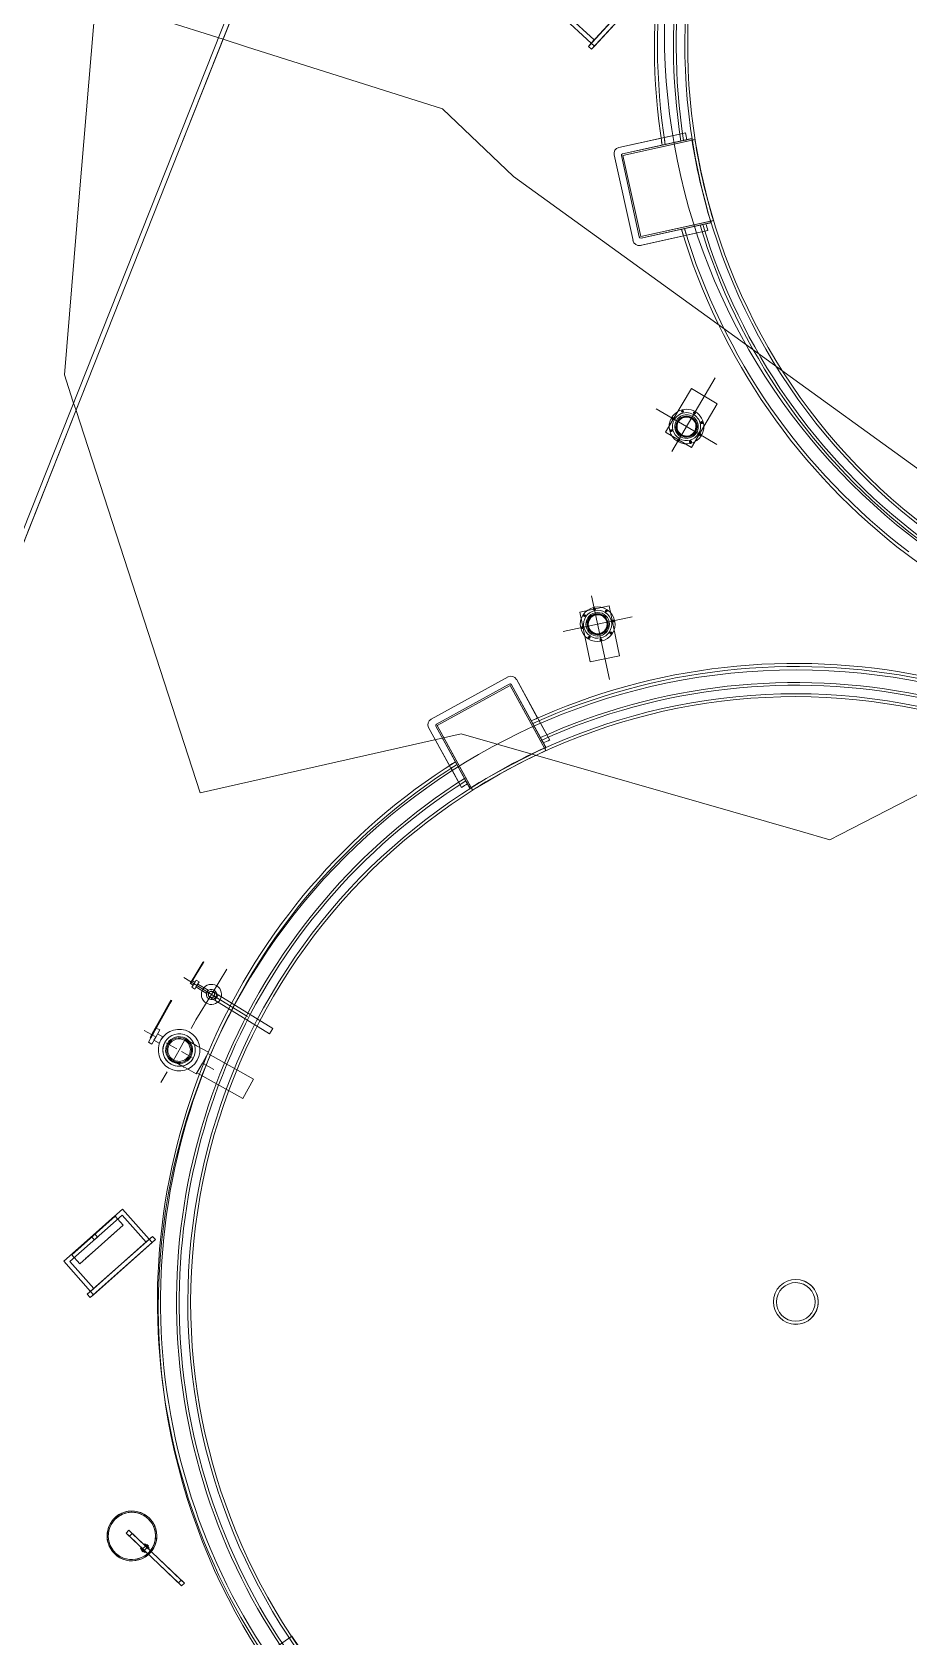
# Model space of a CAD drawing. Header units: metres. Extents: x -207 to 292, y -187 to 169.
# Drawn here: x -14.71 to -7.64, y -18.85 to -5.9 of the extents above; entities that cross this region are included whole.
import ezdxf

# ---------------------------------------------------------------- set-up
doc = ezdxf.new("R2010")
doc.units = ezdxf.units.M
doc.linetypes.add('Dash', pattern=[0.006, 0.003, -0.003])
for name, color, linetype, lineweight in [('C-TOPO', 7, 'Continuous', 9), ('C-TOPO-MINR', 7, 'Continuous', 9), ('E-ELEC-EQPM', 7, 'Continuous', 9), ('EQUIPOS PIS', 7, 'Continuous', 9), ('P-SANR-FIXT', 7, 'Continuous', 9), ('P-SANR-FIXT-HDLN', 7, 'Dash', 9), ('VEREDAS', 7, 'Continuous', 9)]:
    doc.layers.add(name, color=color, linetype=linetype, lineweight=lineweight)
doc.layers.add('PR10-ARQ-PL-001-Emplazamiento-C-1_dwg', color=7, linetype='Continuous', lineweight=9, true_color=0x767676)

# ---------------------------------------------------------------- blocks, each defined once
blk = doc.blocks.new('M_Estanque-Terraza - M_Estanque-Terraza-2331352-PLANTA EMPLAZAMIENTO ACTUALIZADO')
at = {"layer": 'P-SANR-FIXT'}
for p, q in [((-4.04, -2.86), (-4.466, -3.222)), ((-4.466, -3.222), (-4.04, -2.86)), ((-4.04, -2.86), (-4.466, -3.222)), ((-4.466, -3.222), (-4.04, -2.86)), ((-4.415, -3.253), (-3.976, -2.879)), ((-4.415, -3.253), (-4.007, -2.906)), ((-4.007, -2.906), (-4.415, -3.253)), ((-4.415, -3.253), (-4.007, -2.906)), ((-4.007, -2.906), (-4.415, -3.253)), ((-3.95, -2.873), (-4.407, -3.262)), ((-4.407, -3.262), (-3.967, -2.887)), ((-4.04, -2.86), (-4.175, -2.975)), ((-4.175, -2.975), (-4.04, -2.86)), ((-4.044, -2.937), (-4.161, -3.037)), ((-3.974, -2.877), (-4.142, -3.021)), ((-4.142, -3.021), (-4.007, -2.906)), ((-4.007, -2.906), (-4.142, -3.021)), ((-4.142, -3.021), (-4.027, -2.922)), ((-4.194, -2.991), (-4.466, -3.222)), ((-4.466, -3.222), (-4.194, -2.991)), ((-4.161, -3.037), (-4.415, -3.253)), ((-4.161, -3.037), (-4.415, -3.253)), ((-4.415, -3.253), (-4.161, -3.037)), ((-4.471, -3.292), (-4.012, -3.832)), ((-4.012, -3.832), (-4.471, -3.292)), ((-4.471, -3.292), (-4.012, -3.832)), ((-4.012, -3.832), (-4.471, -3.292)), ((-4.471, -3.292), (-4.012, -3.832)), ((-4.012, -3.832), (-4.471, -3.292)), ((-3.981, -3.781), (-4.416, -3.27)), ((-4.416, -3.27), (-3.981, -3.781)), ((-3.981, -3.781), (-4.416, -3.27)), ((-4.416, -3.27), (-3.981, -3.781)), ((-4.416, -3.27), (-3.981, -3.781)), ((-3.981, -3.781), (-4.416, -3.27)), ((-4.416, -3.27), (-3.981, -3.781)), ((-3.981, -3.781), (-4.416, -3.27)), ((-3.972, -3.773), (-4.407, -3.262)), ((-4.407, -3.262), (-3.972, -3.773)), ((3.617, -3.281), (3.462, -3.441)), ((3.617, -3.281), (3.462, -3.441)), ((3.462, -3.441), (3.541, -3.362)), ((3.541, -3.362), (3.617, -3.281)), ((3.779, -3.443), (3.617, -3.281)), ((-3.972, -3.773), (-3.519, -3.388)), ((-3.536, -3.402), (-3.972, -3.773)), ((-3.529, -3.412), (-3.964, -3.783)), ((-3.56, -3.439), (-3.964, -3.783)), ((-3.964, -3.783), (-3.56, -3.439)), ((-3.56, -3.439), (-3.964, -3.783)), ((-3.964, -3.783), (-3.56, -3.439)), ((-3.941, -3.837), (-3.521, -3.479)), ((-3.521, -3.479), (-3.941, -3.837)), ((-3.941, -3.837), (-3.521, -3.479)), ((-3.521, -3.479), (-3.941, -3.837)), ((-3.714, -3.57), (-3.597, -3.47)), ((-3.695, -3.554), (-3.527, -3.411)), ((-3.695, -3.554), (-3.56, -3.439)), ((-3.56, -3.439), (-3.695, -3.554)), ((-3.58, -3.455), (-3.695, -3.554)), ((-3.656, -3.594), (-3.521, -3.479)), ((-3.521, -3.479), (-3.656, -3.594)), ((3.462, -3.441), (3.63, -3.597)), ((3.826, -3.397), (3.586, -3.645)), ((3.826, -3.397), (3.586, -3.645)), ((3.779, -3.443), (3.63, -3.597)), ((3.779, -3.443), (3.63, -3.597)), ((3.87, -3.441), (3.631, -3.688)), ((3.87, -3.441), (3.631, -3.688)), ((3.634, -3.691), (3.872, -3.444)), ((3.634, -3.691), (3.872, -3.444)), ((3.882, -3.453), (3.644, -3.699)), ((3.882, -3.453), (3.644, -3.699)), ((3.826, -3.397), (3.779, -3.443)), ((3.843, -3.492), (3.82, -3.517)), ((3.843, -3.492), (3.82, -3.517)), ((3.87, -3.441), (3.826, -3.397)), ((3.857, -3.478), (3.843, -3.492)), ((3.843, -3.492), (3.851, -3.5)), ((3.851, -3.5), (3.843, -3.492)), ((3.851, -3.5), (3.843, -3.492)), ((3.851, -3.5), (3.865, -3.486)), ((3.871, -3.464), (3.857, -3.478)), ((3.865, -3.486), (3.879, -3.471)), ((3.879, -3.471), (3.871, -3.464)), ((3.882, -3.453), (3.872, -3.444)), ((-3.964, -3.783), (-3.714, -3.57)), ((-3.714, -3.57), (-3.964, -3.783)), ((-3.964, -3.783), (-3.714, -3.57)), ((-3.941, -3.837), (-3.675, -3.61)), ((-3.675, -3.61), (-3.941, -3.837)), ((3.63, -3.597), (3.586, -3.645)), ((3.776, -3.562), (3.749, -3.591)), ((3.776, -3.562), (3.749, -3.591)), ((3.776, -3.562), (3.749, -3.591)), ((3.776, -3.562), (3.749, -3.591)), ((3.749, -3.591), (3.757, -3.598)), ((3.749, -3.591), (3.757, -3.598)), ((3.757, -3.598), (3.784, -3.569)), ((3.757, -3.598), (3.784, -3.569)), ((3.757, -3.598), (3.784, -3.569)), ((3.757, -3.598), (3.784, -3.569)), ((3.784, -3.569), (3.776, -3.562)), ((3.784, -3.569), (3.776, -3.562)), ((3.839, -3.497), (3.816, -3.521)), ((3.839, -3.497), (3.816, -3.521)), ((3.816, -3.521), (3.824, -3.529)), ((3.816, -3.521), (3.824, -3.529)), ((3.824, -3.529), (3.847, -3.504)), ((3.824, -3.529), (3.847, -3.504)), ((3.828, -3.525), (3.851, -3.5)), ((3.828, -3.525), (3.851, -3.5)), ((3.586, -3.645), (3.631, -3.688)), ((3.634, -3.691), (3.644, -3.699)), ((3.668, -3.674), (3.654, -3.689)), ((3.654, -3.689), (3.662, -3.696)), ((3.662, -3.696), (3.676, -3.682)), ((3.682, -3.66), (3.668, -3.674)), ((3.676, -3.682), (3.69, -3.668)), ((3.705, -3.635), (3.682, -3.66)), ((3.705, -3.635), (3.682, -3.66)), ((3.69, -3.668), (3.682, -3.66)), ((3.682, -3.66), (3.69, -3.668)), ((3.682, -3.66), (3.69, -3.668)), ((3.709, -3.631), (3.686, -3.656)), ((3.709, -3.631), (3.686, -3.656)), ((3.69, -3.668), (3.713, -3.643)), ((3.69, -3.668), (3.713, -3.643)), ((3.694, -3.663), (3.717, -3.639)), ((3.694, -3.663), (3.717, -3.639)), ((3.717, -3.639), (3.709, -3.631)), ((3.717, -3.639), (3.709, -3.631))]:
    blk.add_line(p, q, dxfattribs=at)
at = {"layer": 'P-SANR-FIXT', "flags": 128}
for points in [[(-3.976, -2.879), (-3.983, -2.885), (-3.991, -2.892), (-3.999, -2.898), (-4.006, -2.905), (-4.014, -2.911), (-4.021, -2.918), (-4.029, -2.924), (-4.037, -2.931), (-4.044, -2.937)], [(-4.027, -2.922), (-4.022, -2.918), (-4.016, -2.913), (-4.011, -2.909), (-4.006, -2.904), (-4.001, -2.9), (-3.995, -2.895), (-3.99, -2.891), (-3.985, -2.886), (-3.979, -2.882), (-3.974, -2.877)], [(-3.967, -2.887), (-3.962, -2.882), (-3.956, -2.878), (-3.95, -2.873)], [(-3.597, -3.47), (-3.59, -3.464), (-3.582, -3.457), (-3.574, -3.451), (-3.567, -3.444), (-3.559, -3.438), (-3.552, -3.431), (-3.544, -3.425), (-3.536, -3.418), (-3.529, -3.412)], [(-3.527, -3.411), (-3.533, -3.415), (-3.538, -3.42), (-3.543, -3.424), (-3.548, -3.429), (-3.554, -3.433), (-3.559, -3.438), (-3.564, -3.442), (-3.569, -3.446), (-3.575, -3.451), (-3.58, -3.455)], [(-3.519, -3.388), (-3.525, -3.392), (-3.53, -3.397), (-3.536, -3.402)]]:
    blk.add_lwpolyline(points, dxfattribs=at)
at = {"layer": 'P-SANR-FIXT'}
for centre, radius, start, end in [((0, 0), 5.152, 0, 180), ((0, 0), 5.152, 0, 180), ((0, 0), 5.127, 360, 180), ((0, 0), 5.127, 360, 180), ((0, 0), 4.998, 360, 180), ((0, 0), 4.976, 360, 180), ((0, 0), 4.906, 0, 180), ((0, 0), 4.883, 0, 180), ((0, 0), 0.181, 360, 180), ((0, 0), 0.181, 0, 180), ((0, 0), 0.156, 0, 180), ((0, 0), 0.156, 0, 180), ((0, 0), 5.152, 180, 216.1202), ((0, 0), 5.152, 180, 216.1202), ((0, 0), 5.127, 180, 216.0991), ((0, 0), 5.127, 180, 216.0991), ((0, 0), 4.998, 180, 215.9878), ((0, 0), 4.976, 180, 215.9675), ((0, 0), 4.906, 180, 0), ((0, 0), 4.883, 180, 0), ((0, 0), 5.152, 223.8638, 0), ((0, 0), 5.152, 223.8638, 0), ((0, 0), 5.127, 223.8805, 0), ((0, 0), 5.127, 223.8805, 0), ((0, 0), 4.998, 223.9693, 0), ((0, 0), 4.976, 223.9856, 360), ((0, 0), 0.181, 180, 360), ((0, 0), 0.181, 180, 0), ((0, 0), 0.156, 180, 0), ((0, 0), 0.156, 180, 0), ((0, 0), 5.127, 215.4667, 216.0991), ((0, 0), 5.127, 215.4667, 216.0991), ((0, 0), 4.95, 215.2893, 215.9444), ((0, 0), 4.95, 215.2893, 215.9444), ((0, 0), 4.95, 215.2893, 215.9444), ((0, 0), 4.95, 215.2893, 215.9444), ((0, 0), 4.95, 215.2893, 215.9444), ((0, 0), 4.95, 215.2893, 215.9444), ((0, 0), 4.908, 215.9062, 224.0344), ((0.035, 0.026), 4.95, 215.9127, 216.052), ((0, 0), 4.884, 216.0253, 223.911), ((0, 0), 5.152, 215.4908, 216.1202), ((0, 0), 5.152, 215.4908, 216.1202), ((-4.433, -3.26), 0.05, 130.4267, 220.4267), ((-4.433, -3.26), 0.05, 130.4267, 220.4267), ((-4.433, -3.26), 0.05, 130.4267, 220.4267), ((-4.433, -3.26), 0.05, 130.4267, 220.4267), ((-4.433, -3.26), 0.05, 130.4267, 220.4267), ((-4.433, -3.26), 0.05, 130.4267, 220.4267), ((-4.407, -3.262), 0.012, 130.4267, 220.4267), ((-4.407, -3.262), 0.012, 130.4267, 220.4267), ((-4.407, -3.262), 0.012, 130.4267, 220.4267), ((-4.407, -3.262), 0.012, 130.4267, 220.4267), ((-4.407, -3.262), 0.012, 130.4267, 220.4267), ((-4.407, -3.262), 0.012, 130.4267, 220.4267), ((-4.407, -3.262), 0.012, 130.4267, 220.4267), ((-4.407, -3.262), 0.012, 130.4267, 220.4267), ((0, 0), 4.95, 224.0039, 224.6583), ((0, 0), 4.95, 224.0039, 224.6583), ((0, 0), 4.95, 224.0039, 224.6583), ((0, 0), 4.95, 224.0039, 224.6583), ((0, 0), 4.95, 224.0039, 224.6583), ((0, 0), 4.95, 224.0039, 224.6583), ((0.035, 0.026), 4.95, 223.8331, 223.9723), ((0, 0), 5.152, 223.8638, 224.4924), ((0, 0), 5.152, 223.8638, 224.4924), ((0, 0), 5.127, 223.8805, 224.5122), ((0, 0), 5.127, 223.8805, 224.5122), ((-3.974, -3.799), 0.05, 220.4267, 310.4267), ((-3.974, -3.799), 0.05, 220.4267, 310.4267), ((-3.974, -3.799), 0.05, 220.4267, 310.4267), ((-3.974, -3.799), 0.05, 220.4267, 310.4267), ((-3.974, -3.799), 0.05, 220.4267, 310.4267), ((-3.974, -3.799), 0.05, 220.4267, 310.4267), ((-3.972, -3.773), 0.012, 220.4267, 310.4267), ((-3.972, -3.773), 0.012, 220.4267, 310.4267), ((-3.972, -3.773), 0.012, 220.4267, 310.4267), ((-3.972, -3.773), 0.012, 220.4267, 310.4267), ((-3.972, -3.773), 0.012, 220.4267, 310.4267), ((-3.972, -3.773), 0.012, 220.4267, 310.4267), ((-3.972, -3.773), 0.012, 220.4267, 310.4267), ((-3.972, -3.773), 0.012, 220.4267, 310.4267)]:
    blk.add_arc(centre, radius, start, end, dxfattribs=at)
for major_axis, ratio, start_param, end_param in [((-2.955, 3.944), 0.99567, 1.554548, 1.55699), ((-2.956, 3.945), 0.995671, 1.693392, 1.695831)]:
    blk.add_ellipse((0.001, 0.001), major_axis=major_axis, ratio=ratio, start_param=start_param, end_param=end_param, dxfattribs=at)
blk = doc.blocks.new('M_Conexión Tubería 01 - M_Conexión Tubería 01-2148525-PLANTA EMPLAZAMIENTO ACTUALIZADO')
at = {"layer": 'P-SANR-FIXT'}
for p, q in [((0, 0.456), (0, -0.234)), ((-0.121, 0.285), (-0.122, -0.125)), ((-0.122, -0.125), (-0.121, 0.285)), ((-0.121, 0.285), (-0.122, -0.125)), ((-0.122, -0.125), (-0.121, 0.285)), ((0.121, 0.284), (-0.121, 0.285)), ((-0.121, 0.285), (0.121, 0.284)), ((0.121, 0.284), (-0.121, 0.285)), ((-0.121, 0.285), (0.121, 0.284)), ((0.12, -0.126), (0.121, 0.284)), ((0.121, 0.284), (0.12, -0.126)), ((0.12, -0.126), (0.121, 0.284)), ((0.121, 0.284), (0.12, -0.126)), ((-0.285, 0), (0, 0)), ((-0.122, -0.125), (0.12, -0.126)), ((0.12, -0.126), (-0.122, -0.125)), ((-0.122, -0.125), (0.12, -0.126)), ((0.12, -0.126), (-0.122, -0.125)), ((0.285, 0), (0, 0))]:
    blk.add_line(p, q, dxfattribs=at)
for centre, radius, start, end in [((0, 0), 0.14, 0, 180), ((0, 0), 0.14, 0, 180), ((0, 0), 0.14, 0, 180), ((0, 0), 0.14, 0, 180), ((0, 0), 0.14, 0, 180), ((0, 0), 0.14, 0, 180), ((0, 0.127), 0.008, 0, 180), ((0, 0.127), 0.008, 0, 180), ((0, 0.127), 0.008, 0, 180), ((0, 0.127), 0.008, 0, 180), ((0, 0.127), 0.005, 0, 180), ((0, 0.127), 0.005, 0, 180), ((0, 0.127), 0.005, 0, 180), ((0, 0.127), 0.005, 0, 180), ((0, 0.127), 0.005, 0, 180), ((0, 0.127), 0.005, 0, 180), ((0, 0), 0.14, 180, 0), ((0, 0), 0.14, 180, 0), ((0, 0), 0.14, 180, 0), ((0, 0), 0.14, 180, 0), ((0, 0), 0.14, 180, 0), ((0, 0), 0.14, 180, 0), ((-0.127, 0), 0.008, 90, 270), ((-0.127, 0), 0.008, 90, 270), ((-0.127, 0), 0.008, 90, 270), ((-0.127, 0), 0.008, 90, 270), ((-0.127, 0), 0.005, 90, 270), ((-0.127, 0), 0.005, 90, 270), ((-0.127, 0), 0.008, 270, 90), ((-0.127, 0), 0.008, 270, 90), ((-0.127, 0), 0.008, 270, 90), ((-0.127, 0), 0.008, 270, 90), ((-0.127, 0), 0.005, 270, 90), ((-0.127, 0), 0.005, 270, 90), ((0, 0), 0.113, 0, 180), ((0, 0), 0.113, 0, 180), ((0, 0), 0.113, 180, 0), ((0, 0), 0.113, 180, 0), ((-0.09, 0.09), 0.008, 45, 225), ((-0.09, 0.09), 0.008, 45, 225), ((-0.09, 0.09), 0.008, 45, 225), ((-0.09, 0.09), 0.008, 45, 225), ((-0.09, 0.09), 0.008, 225, 45), ((-0.09, 0.09), 0.008, 225, 45), ((-0.09, 0.09), 0.008, 225, 45), ((-0.09, 0.09), 0.008, 225, 45), ((-0.09, 0.09), 0.005, 45, 225), ((-0.09, 0.09), 0.005, 45, 225), ((0, 0), 0.0951, 0, 180), ((0, 0), 0.0951, 0, 180), ((0, 0), 0.0951, 180, 0), ((0, 0), 0.0951, 180, 0), ((-0.09, 0.09), 0.005, 225, 45), ((-0.09, 0.09), 0.005, 225, 45), ((0, 0), 0.0851, 360, 180), ((0, 0), 0.0851, 360, 180), ((0, 0), 0.0851, 0, 180), ((0, 0), 0.0851, 0, 180), ((0, 0), 0.0851, 0, 180), ((0, 0), 0.0851, 0, 180), ((0, 0), 0.0851, 180, 360), ((0, 0), 0.0851, 180, 360), ((0, 0), 0.0851, 180, 360), ((0, 0), 0.0851, 180, 360), ((0, 0), 0.0851, 180, 0), ((0, 0), 0.0851, 180, 360), ((0, 0), 0.0816, 360, 180), ((0, 0), 0.0816, 0, 180), ((0, 0), 0.0816, 180, 360), ((0, 0), 0.0816, 180, 0), ((0, 0), 0.0766, 0, 180), ((0, 0), 0.0766, 360, 180), ((0, 0), 0.0766, 0, 180), ((0, 0), 0.0766, 360, 180), ((0, 0), 0.0766, 0, 180), ((0, 0), 0.0766, 360, 180), ((0, 0), 0.0766, 360, 180), ((0, 0), 0.0766, 0, 180), ((0, 0), 0.0766, 180, 360), ((0, 0), 0.0766, 180, 360), ((0, 0), 0.0766, 180, 360), ((0, 0), 0.0766, 180, 360), ((0, 0), 0.0766, 180, 360), ((0, 0), 0.0766, 180, 360), ((0, 0), 0.0766, 180, 360), ((0, 0), 0.0766, 180, 360), ((0, 0.127), 0.008, 180, 360), ((0, 0.127), 0.008, 180, 0), ((0, 0.127), 0.008, 180, 0), ((0, 0.127), 0.008, 180, 0), ((0, 0.127), 0.005, 180, 0), ((0, 0.127), 0.005, 180, 0), ((0, 0.127), 0.005, 180, 0), ((0, 0.127), 0.005, 180, 0), ((0, 0.127), 0.005, 180, 360), ((0, 0.127), 0.005, 180, 0), ((0.09, 0.09), 0.008, 135, 315), ((0.09, 0.09), 0.008, 135, 315), ((0.09, 0.09), 0.008, 135, 315), ((0.09, 0.09), 0.008, 135, 315), ((0.09, 0.09), 0.008, 315, 135), ((0.09, 0.09), 0.008, 315, 135), ((0.09, 0.09), 0.008, 315, 135), ((0.09, 0.09), 0.008, 315, 135), ((0.09, 0.09), 0.005, 135, 315), ((0.09, 0.09), 0.005, 135, 315), ((0.09, 0.09), 0.005, 315, 135), ((0.09, 0.09), 0.005, 315, 135), ((0.127, 0), 0.008, 90, 270), ((0.127, 0), 0.008, 90, 270), ((0.127, 0), 0.008, 90, 270), ((0.127, 0), 0.008, 90, 270), ((0.127, 0), 0.005, 90, 270), ((0.127, 0), 0.005, 90, 270), ((0.127, 0), 0.008, 270, 90), ((0.127, 0), 0.008, 270, 90), ((0.127, 0), 0.008, 270, 90), ((0.127, 0), 0.008, 270, 90), ((0.127, 0), 0.005, 270, 90), ((0.127, 0), 0.005, 270, 90), ((-0.09, -0.09), 0.008, 135, 315), ((-0.09, -0.09), 0.008, 135, 315), ((-0.09, -0.09), 0.008, 135, 315), ((-0.09, -0.09), 0.008, 135, 315), ((-0.09, -0.09), 0.008, 315, 135), ((-0.09, -0.09), 0.008, 315, 135), ((-0.09, -0.09), 0.008, 315, 135), ((-0.09, -0.09), 0.008, 315, 135), ((-0.09, -0.09), 0.005, 135, 315), ((-0.09, -0.09), 0.005, 135, 315), ((-0.09, -0.09), 0.005, 315, 135), ((-0.09, -0.09), 0.005, 315, 135), ((0, -0.127), 0.008, 360, 180), ((0, -0.127), 0.008, 0, 180), ((0, -0.127), 0.008, 360, 180), ((0, -0.127), 0.008, 0, 180), ((0, -0.127), 0.008, 180, 360), ((0, -0.127), 0.008, 180, 360), ((0, -0.127), 0.008, 180, 360), ((0, -0.127), 0.008, 180, 360), ((0, -0.127), 0.005, 360, 180), ((0, -0.127), 0.005, 0, 180), ((0, -0.127), 0.005, 180, 360), ((0, -0.127), 0.005, 180, 360), ((0.09, -0.09), 0.008, 45, 225), ((0.09, -0.09), 0.008, 45, 225), ((0.09, -0.09), 0.008, 45, 225), ((0.09, -0.09), 0.008, 45, 225), ((0.09, -0.09), 0.008, 225, 45), ((0.09, -0.09), 0.008, 225, 45), ((0.09, -0.09), 0.008, 225, 45), ((0.09, -0.09), 0.008, 225, 45), ((0.09, -0.09), 0.005, 45, 225), ((0.09, -0.09), 0.005, 45, 225), ((0.09, -0.09), 0.005, 225, 45), ((0.09, -0.09), 0.005, 225, 45)]:
    blk.add_arc(centre, radius, start, end, dxfattribs=at)
blk = doc.blocks.new('M_Tuberia Alimentación-01 - M_Tuberia Alimentación-01-2152466-PLANTA EMPLAZAMIENTO ACTUALIZADO')
at = {"layer": 'P-SANR-FIXT'}
for p, q in [((-0.248, 0.32), (-0.255, 0.32)), ((-0.255, 0.32), (-0.255, 0.296)), ((-0.255, 0.012), (-0.255, 0.317)), ((-0.248, 0.317), (-0.255, 0.317)), ((-0.255, 0.296), (-0.255, -0.02)), ((-0.248, 0.296), (-0.248, 0.32)), ((-0.248, 0.317), (-0.248, 0.012)), ((-0.248, -0.02), (-0.248, 0.296)), ((-0.255, 0.012), (-0.255, -0.025)), ((-0.255, 0.012), (-0.248, 0.012)), ((-0.216, 0.065), (-0.248, 0.065)), ((-0.248, 0), (-0.248, 0.065)), ((-0.248, -0.025), (-0.248, 0.012)), ((-0.248, -0.065), (-0.248, 0)), ((-0.216, 0.065), (-0.216, 0)), ((-0.168, 0.03), (-0.216, 0.03)), ((-0.216, 0), (-0.216, 0.03)), ((-0.216, 0), (-0.216, -0.065)), ((-0.168, 0.03), (-0.168, 0)), ((-0.168, 0), (-0.168, -0.03)), ((0.215, 0.1), (0.106, 0.1)), ((0.215, 0), (0.215, 0.1)), ((0.639, 0.09), (0.215, 0.09)), ((0.215, 0), (0.215, 0.09)), ((0.215, -0.1), (0.215, 0)), ((0.215, -0.09), (0.215, 0)), ((0.639, 0.09), (0.639, 0)), ((0.639, 0), (0.639, -0.09)), ((-0.255, -0.02), (-0.248, -0.02)), ((-0.255, -0.025), (-0.248, -0.025)), ((-0.248, -0.065), (-0.216, -0.065)), ((-0.216, -0.03), (-0.216, 0)), ((-0.216, -0.03), (-0.168, -0.03)), ((0.106, -0.1), (0.215, -0.1)), ((0.215, -0.09), (0.639, -0.09))]:
    blk.add_line(p, q, dxfattribs=at)
at = {"layer": 'P-SANR-FIXT', "flags": 128}
for points in [[(0.106, 0.1), (0.102, 0.1), (0.097, 0.1), (0.093, 0.1), (0.089, 0.1), (0.085, 0.1), (0.081, 0.1), (0.077, 0.1), (0.073, 0.1), (0.069, 0.1), (0.065, 0.1), (0.061, 0.1), (0.057, 0.1), (0.053, 0.1), (0.05, 0.1), (0.046, 0.1), (0.043, 0.1), (0.039, 0.1), (0.036, 0.1), (0.033, 0.1), (0.03, 0.1), (0.027, 0.1), (0.024, 0.1), (0.022, 0.1), (0.019, 0.1), (0.017, 0.1), (0.015, 0.1), (0.012, 0.1), (0.011, 0.1), (0.009, 0.1), (0.007, 0.1), (0.006, 0.1), (0.004, 0.1), (0.003, 0.1), (0.002, 0.1), (0.002, 0.1), (0.001, 0.1), (0, 0.1), (0, 0.1), (0, 0.1)], [(0, -0.1), (0, -0.1), (0, -0.1), (0.001, -0.1), (0.001, -0.1), (0.002, -0.1), (0.003, -0.1), (0.004, -0.1), (0.005, -0.1), (0.007, -0.1), (0.008, -0.1), (0.01, -0.1), (0.012, -0.1), (0.014, -0.1), (0.016, -0.1), (0.018, -0.1), (0.021, -0.1), (0.024, -0.1), (0.026, -0.1), (0.029, -0.1), (0.032, -0.1), (0.035, -0.1), (0.038, -0.1), (0.042, -0.1), (0.045, -0.1), (0.049, -0.1), (0.052, -0.1), (0.056, -0.1), (0.06, -0.1), (0.064, -0.1), (0.068, -0.1), (0.071, -0.1), (0.076, -0.1), (0.08, -0.1), (0.084, -0.1), (0.088, -0.1), (0.092, -0.1), (0.096, -0.1), (0.101, -0.1), (0.105, -0.1), (0.106, -0.1)]]:
    blk.add_lwpolyline(points, dxfattribs=at)
at = {"layer": 'P-SANR-FIXT'}
for radius, start, end in [(0.168, 360, 180), (0.168, 360, 180), (0.168, 360, 180), (0.168, 360, 180), (0.168, 360, 180), (0.168, 360, 180), (0.131, 0, 180), (0.131, 360, 180), (0.131, 360, 180), (0.131, 360, 180), (0.168, 180, 360), (0.168, 180, 360), (0.168, 180, 360), (0.168, 180, 360), (0.168, 180, 360), (0.168, 180, 360), (0.131, 180, 0), (0.131, 180, 360), (0.131, 180, 360), (0.131, 180, 360), (0.109, 360, 180), (0.109, 360, 180), (0.109, 360, 180), (0.109, 360, 180), (0.109, 180, 360), (0.109, 180, 360), (0.109, 180, 360), (0.109, 180, 360), (0.1, 0, 180), (0.1, 180, 0), (0.091, 0, 180), (0.091, 0, 180), (0.091, 0, 180), (0.091, 0, 180), (0.091, 180, 0), (0.091, 180, 0), (0.091, 180, 0), (0.091, 180, 0)]:
    blk.add_arc((0, 0), radius, start, end, dxfattribs=at)
at = {"layer": 'P-SANR-FIXT-HDLN'}
for p, q in [((0, 0), (0, 0.301)), ((-0.322, 0), (0, 0)), ((0.322, 0), (0, 0)), ((0, 0), (0, -0.301))]:
    blk.add_line(p, q, dxfattribs=at)
blk = doc.blocks.new('M_Tuberia Alimentación-02 - M_Tuberia Alimentación-02-2155587-PLANTA EMPLAZAMIENTO ACTUALIZADO')
at = {"layer": 'P-SANR-FIXT'}
for p, q in [((-0.19, 0.19), (-0.193, 0.19)), ((-0.193, 0.19), (-0.193, 0.186)), ((-0.193, 0.19), (-0.193, 0.183)), ((-0.193, 0), (-0.193, 0.186)), ((-0.193, 0.183), (-0.193, -0.006)), ((-0.193, 0.183), (-0.19, 0.183)), ((-0.19, 0.183), (-0.19, 0.19)), ((-0.19, 0.186), (-0.19, 0.19)), ((-0.19, 0.186), (-0.19, 0)), ((-0.19, -0.006), (-0.19, 0.183)), ((0, 0), (0, 0.239)), ((-0.193, 0), (-0.193, -0.014)), ((-0.193, 0), (-0.19, 0)), ((-0.165, 0.014), (-0.19, 0.014)), ((-0.19, 0.014), (-0.19, 0)), ((-0.19, -0.014), (-0.19, 0)), ((-0.19, 0), (-0.19, -0.014)), ((-0.138, 0.034), (-0.165, 0.034)), ((-0.165, 0), (-0.165, 0.034)), ((-0.165, 0), (-0.165, 0.014)), ((-0.165, -0.014), (-0.165, 0)), ((-0.165, -0.034), (-0.165, 0)), ((-0.138, 0), (-0.138, 0.034)), ((-0.041, 0.014), (-0.138, 0.014)), ((-0.138, 0), (-0.138, 0.014)), ((-0.138, -0.034), (-0.138, 0)), ((-0.138, -0.014), (-0.138, 0)), ((-0.041, 0), (-0.041, 0.014)), ((-0.041, -0.014), (-0.041, 0)), ((0.047, 0.026), (0.042, 0.026)), ((0.047, 0), (0.047, 0.026)), ((0.566, 0.025), (0.047, 0.025)), ((0.047, 0), (0.047, 0.025)), ((0.047, -0.026), (0.047, 0)), ((0.566, 0), (0.566, 0.025)), ((-0.262, 0), (0.341, 0)), ((-0.193, -0.006), (-0.19, -0.006)), ((-0.193, -0.014), (-0.19, -0.014)), ((-0.19, -0.014), (-0.165, -0.014)), ((-0.165, -0.034), (-0.138, -0.034)), ((-0.138, -0.014), (-0.041, -0.014)), ((0, 0), (0, -0.239)), ((0.042, -0.026), (0.047, -0.026)), ((0.047, -0.025), (0.047, 0)), ((0.047, -0.025), (0.566, -0.025)), ((0.566, -0.025), (0.566, 0))]:
    blk.add_line(p, q, dxfattribs=at)
at = {"layer": 'P-SANR-FIXT', "flags": 128}
for points in [[(0.042, 0.026), (0.04, 0.026), (0.039, 0.026), (0.037, 0.026), (0.035, 0.026), (0.034, 0.026), (0.032, 0.026), (0.03, 0.026), (0.029, 0.026), (0.027, 0.026), (0.026, 0.026), (0.024, 0.026), (0.023, 0.026), (0.021, 0.026), (0.02, 0.026), (0.018, 0.026), (0.017, 0.026), (0.016, 0.026), (0.014, 0.026), (0.013, 0.026), (0.012, 0.026), (0.011, 0.026), (0.01, 0.026), (0.009, 0.026), (0.008, 0.026), (0.007, 0.026), (0.006, 0.026), (0.005, 0.026), (0.004, 0.026), (0.004, 0.026), (0.003, 0.026), (0.002, 0.026), (0.002, 0.026), (0.001, 0.026), (0.001, 0.026), (0.001, 0.026), (0, 0.026), (0, 0.026), (0, 0.026), (0, 0.026)], [(0, -0.026), (0, -0.026), (0, -0.026), (0, -0.026), (0.001, -0.026), (0.001, -0.026), (0.001, -0.026), (0.002, -0.026), (0.002, -0.026), (0.003, -0.026), (0.003, -0.026), (0.004, -0.026), (0.005, -0.026), (0.006, -0.026), (0.006, -0.026), (0.007, -0.026), (0.008, -0.026), (0.009, -0.026), (0.01, -0.026), (0.012, -0.026), (0.013, -0.026), (0.014, -0.026), (0.015, -0.026), (0.017, -0.026), (0.018, -0.026), (0.019, -0.026), (0.021, -0.026), (0.022, -0.026), (0.024, -0.026), (0.025, -0.026), (0.027, -0.026), (0.028, -0.026), (0.03, -0.026), (0.032, -0.026), (0.033, -0.026), (0.035, -0.026), (0.037, -0.026), (0.038, -0.026), (0.04, -0.026), (0.042, -0.026), (0.042, -0.026)]]:
    blk.add_lwpolyline(points, dxfattribs=at)
at = {"layer": 'P-SANR-FIXT'}
for radius, start, end in [(0.0814, 360, 180), (0.0814, 360, 180), (0.0814, 360, 180), (0.0814, 360, 180), (0.0814, 180, 360), (0.0814, 180, 360), (0.0814, 180, 360), (0.0814, 180, 360), (0.0411, 0, 180), (0.0411, 360, 180), (0.0411, 360, 180), (0.0411, 360, 180), (0.0411, 360, 180), (0.0411, 360, 180), (0.0411, 180, 0), (0.0411, 180, 360), (0.0411, 180, 360), (0.0411, 180, 360), (0.0411, 180, 360), (0.0411, 180, 360), (0.0264, 0, 180), (0.0264, 180, 0), (0.025, 0, 180), (0.025, 360, 180), (0.025, 180, 0), (0.025, 180, 360)]:
    blk.add_arc((0, 0), radius, start, end, dxfattribs=at)
blk = doc.blocks.new('M_Estanque-Terraza-02 - M_Estanque-Terraza-02-2342210-PLANTA EMPLAZAMIENTO ACTUALIZADO')
at = {"layer": 'P-SANR-FIXT'}
for p, q in [((-4.012, 3.832), (-4.471, 3.292)), ((-4.471, 3.292), (-4.012, 3.832)), ((-4.012, 3.832), (-4.471, 3.292)), ((-4.471, 3.292), (-4.012, 3.832)), ((-4.012, 3.832), (-4.471, 3.292)), ((-4.471, 3.292), (-4.012, 3.832)), ((-4.416, 3.27), (-3.981, 3.781)), ((-3.981, 3.781), (-4.416, 3.27)), ((-4.416, 3.27), (-3.981, 3.781)), ((-3.981, 3.781), (-4.416, 3.27)), ((-3.981, 3.781), (-4.416, 3.27)), ((-4.416, 3.27), (-3.981, 3.781)), ((-3.981, 3.781), (-4.416, 3.27)), ((-4.416, 3.27), (-3.981, 3.781)), ((-4.407, 3.262), (-3.972, 3.773)), ((-3.972, 3.773), (-4.407, 3.262)), ((-3.972, 3.773), (-3.536, 3.402)), ((-3.519, 3.388), (-3.972, 3.773)), ((-3.964, 3.783), (-3.56, 3.439)), ((-3.56, 3.439), (-3.964, 3.783)), ((-3.964, 3.783), (-3.56, 3.439)), ((-3.56, 3.439), (-3.964, 3.783)), ((-3.714, 3.57), (-3.964, 3.783)), ((-3.964, 3.783), (-3.529, 3.412)), ((-3.714, 3.57), (-3.964, 3.783)), ((-3.964, 3.783), (-3.714, 3.57)), ((-3.521, 3.479), (-3.941, 3.837)), ((-3.941, 3.837), (-3.521, 3.479)), ((-3.521, 3.479), (-3.941, 3.837)), ((-3.941, 3.837), (-3.521, 3.479)), ((-3.675, 3.61), (-3.941, 3.837)), ((-3.941, 3.837), (-3.675, 3.61)), ((-3.597, 3.47), (-3.714, 3.57)), ((-3.527, 3.411), (-3.695, 3.554)), ((-3.695, 3.554), (-3.58, 3.455)), ((-3.695, 3.554), (-3.56, 3.439)), ((-3.56, 3.439), (-3.695, 3.554)), ((-3.521, 3.479), (-3.656, 3.594)), ((-3.656, 3.594), (-3.521, 3.479)), ((-4.007, 2.906), (-4.415, 3.253)), ((-4.415, 3.253), (-4.007, 2.906)), ((-4.007, 2.906), (-4.415, 3.253)), ((-4.415, 3.253), (-4.007, 2.906)), ((-4.415, 3.253), (-4.161, 3.037)), ((-3.976, 2.879), (-4.415, 3.253)), ((-4.415, 3.253), (-4.161, 3.037)), ((-4.161, 3.037), (-4.415, 3.253)), ((-3.967, 2.887), (-4.407, 3.262)), ((-4.407, 3.262), (-3.95, 2.873)), ((-4.466, 3.222), (-4.04, 2.86)), ((-4.04, 2.86), (-4.466, 3.222)), ((-4.466, 3.222), (-4.04, 2.86)), ((-4.04, 2.86), (-4.466, 3.222)), ((-4.466, 3.222), (-4.194, 2.991)), ((-4.194, 2.991), (-4.466, 3.222)), ((-4.161, 3.037), (-4.044, 2.937)), ((-4.142, 3.021), (-3.974, 2.877)), ((-4.027, 2.922), (-4.142, 3.021)), ((-4.142, 3.021), (-4.007, 2.906)), ((-4.007, 2.906), (-4.142, 3.021)), ((-4.175, 2.975), (-4.04, 2.86)), ((-4.04, 2.86), (-4.175, 2.975))]:
    blk.add_line(p, q, dxfattribs=at)
at = {"layer": 'P-SANR-FIXT', "flags": 128}
for points in [[(-3.529, 3.412), (-3.536, 3.418), (-3.544, 3.425), (-3.552, 3.431), (-3.559, 3.438), (-3.567, 3.444), (-3.574, 3.451), (-3.582, 3.457), (-3.59, 3.464), (-3.597, 3.47)], [(-3.58, 3.455), (-3.575, 3.451), (-3.569, 3.446), (-3.564, 3.442), (-3.559, 3.438), (-3.554, 3.433), (-3.548, 3.429), (-3.543, 3.424), (-3.538, 3.42), (-3.533, 3.415), (-3.527, 3.411)], [(-3.536, 3.402), (-3.53, 3.397), (-3.525, 3.392), (-3.519, 3.388)], [(-4.044, 2.937), (-4.037, 2.931), (-4.029, 2.924), (-4.021, 2.918), (-4.014, 2.911), (-4.006, 2.905), (-3.999, 2.898), (-3.991, 2.892), (-3.983, 2.885), (-3.976, 2.879)], [(-3.974, 2.877), (-3.979, 2.882), (-3.985, 2.886), (-3.99, 2.891), (-3.995, 2.895), (-4.001, 2.9), (-4.006, 2.904), (-4.011, 2.909), (-4.016, 2.913), (-4.022, 2.918), (-4.027, 2.922)], [(-3.95, 2.873), (-3.956, 2.878), (-3.962, 2.882), (-3.967, 2.887)]]:
    blk.add_lwpolyline(points, dxfattribs=at)
at = {"layer": 'P-SANR-FIXT'}
for centre, radius, start, end in [((0, 0), 5.152, 0, 136.1362), ((0, 0), 5.152, 0, 136.1362), ((0, 0), 5.127, 0, 136.1195), ((0, 0), 5.127, 0, 136.1195), ((0, 0), 4.998, 0, 136.0307), ((0, 0), 4.976, 360, 136.0144), ((0, 0), 4.906, 0, 180), ((0, 0), 4.883, 0, 180), ((-3.974, 3.799), 0.05, 49.5733, 139.5733), ((-3.974, 3.799), 0.05, 49.5733, 139.5733), ((-3.974, 3.799), 0.05, 49.5733, 139.5733), ((-3.974, 3.799), 0.05, 49.5733, 139.5733), ((-3.974, 3.799), 0.05, 49.5733, 139.5733), ((-3.974, 3.799), 0.05, 49.5733, 139.5733), ((-3.972, 3.773), 0.012, 49.5733, 139.5733), ((-3.972, 3.773), 0.012, 49.5733, 139.5733), ((-3.972, 3.773), 0.012, 49.5733, 139.5733), ((-3.972, 3.773), 0.012, 49.5733, 139.5733), ((-3.972, 3.773), 0.012, 49.5733, 139.5733), ((-3.972, 3.773), 0.012, 49.5733, 139.5733), ((-3.972, 3.773), 0.012, 49.5733, 139.5733), ((-3.972, 3.773), 0.012, 49.5733, 139.5733), ((0, 0), 5.152, 135.5076, 136.1362), ((0, 0), 5.152, 135.5076, 136.1362), ((0, 0), 5.127, 135.4878, 136.1195), ((0, 0), 5.127, 135.4878, 136.1195), ((0, 0), 4.908, 135.9656, 144.0938), ((0, 0), 4.884, 136.089, 143.9747), ((0, 0), 4.95, 135.3417, 135.9961), ((0, 0), 4.95, 135.3417, 135.9961), ((0, 0), 4.95, 135.3417, 135.9961), ((0, 0), 4.95, 135.3417, 135.9961), ((0, 0), 4.95, 135.3417, 135.9961), ((0, 0), 4.95, 135.3417, 135.9961), ((0.035, -0.026), 4.95, 136.0277, 136.1669), ((-4.433, 3.26), 0.05, 139.5733, 229.5733), ((-4.433, 3.26), 0.05, 139.5733, 229.5733), ((-4.433, 3.26), 0.05, 139.5733, 229.5733), ((-4.433, 3.26), 0.05, 139.5733, 229.5733), ((-4.433, 3.26), 0.05, 139.5733, 229.5733), ((-4.433, 3.26), 0.05, 139.5733, 229.5733), ((-4.407, 3.262), 0.012, 139.5733, 229.5733), ((-4.407, 3.262), 0.012, 139.5733, 229.5733), ((-4.407, 3.262), 0.012, 139.5733, 229.5733), ((-4.407, 3.262), 0.012, 139.5733, 229.5733), ((-4.407, 3.262), 0.012, 139.5733, 229.5733), ((-4.407, 3.262), 0.012, 139.5733, 229.5733), ((-4.407, 3.262), 0.012, 139.5733, 229.5733), ((-4.407, 3.262), 0.012, 139.5733, 229.5733), ((0, 0), 5.152, 143.8798, 180), ((0, 0), 5.152, 143.8798, 180), ((0, 0), 5.127, 143.9009, 180), ((0, 0), 5.127, 143.9009, 180), ((0, 0), 5.152, 143.8798, 144.5092), ((0, 0), 5.152, 143.8798, 144.5092), ((0, 0), 5.127, 143.9009, 144.5333), ((0, 0), 5.127, 143.9009, 144.5333), ((0, 0), 4.998, 144.0122, 180), ((0, 0), 4.976, 144.0325, 180), ((0, 0), 4.95, 144.0556, 144.7107), ((0, 0), 4.95, 144.0556, 144.7107), ((0, 0), 4.95, 144.0556, 144.7107), ((0, 0), 4.95, 144.0556, 144.7107), ((0, 0), 4.95, 144.0556, 144.7107), ((0, 0), 4.95, 144.0556, 144.7107), ((0.035, -0.026), 4.95, 143.948, 144.0873), ((0, 0), 5.152, 180, 360), ((0, 0), 5.152, 180, 360)]:
    blk.add_arc(centre, radius, start, end, dxfattribs=at)
for major_axis, ratio, start_param, end_param in [((2.956, 3.945), 0.995672, 1.44575, 1.448189), ((2.955, 3.944), 0.99567, 1.584603, 1.587045)]:
    blk.add_ellipse((0.001, -0.001), major_axis=major_axis, ratio=ratio, start_param=start_param, end_param=end_param, dxfattribs=at)
blk = doc.blocks.new('M_Tuberia Exterior 01 - M_Tuberia Exterior 01-2160598-PLANTA EMPLAZAMIENTO ACTUALIZADO')
at = {"layer": 'P-SANR-FIXT'}
for p, q in [((-0.013, 0.016), (-0.049, 0.016)), ((-0.049, 0.016), (-0.049, -0.016)), ((-0.049, 0.016), (0.534, 0.016)), ((-0.013, -0.016), (-0.013, 0.016)), ((0.569, 0.016), (-0.013, 0.016)), ((0.119, 0.016), (0.119, 0.025)), ((0.119, 0.025), (0.169, 0.025)), ((0.169, 0.025), (0.119, 0.025)), ((0.119, 0.025), (0.119, 0.016)), ((0.169, 0.016), (0.119, 0.016)), ((0.119, 0.016), (0.169, 0.016)), ((0.135, 0.034), (0.135, 0.025)), ((0.153, 0.034), (0.135, 0.034)), ((0.153, 0.034), (0.135, 0.034)), ((0.153, 0.025), (0.135, 0.025)), ((0.153, 0.025), (0.135, 0.025)), ((0.135, 0.016), (0.135, -0.016)), ((0.135, 0.016), (0.153, 0.016)), ((0.135, 0.016), (0.153, 0.016)), ((0.153, 0.025), (0.153, 0.034)), ((0.153, -0.016), (0.153, 0.016)), ((0.169, 0.025), (0.169, 0.016)), ((0.169, 0.016), (0.169, 0.025)), ((0.534, -0.016), (0.534, 0.016)), ((0.534, 0.016), (0.569, 0.016)), ((0.569, 0.016), (0.569, -0.016)), ((-0.049, -0.016), (-0.013, -0.016)), ((-0.049, -0.016), (0.534, -0.016)), ((-0.013, -0.016), (0.569, -0.016)), ((0.119, -0.016), (0.169, -0.016)), ((0.119, -0.025), (0.119, -0.016)), ((0.119, -0.016), (0.119, -0.025)), ((0.169, -0.016), (0.119, -0.016)), ((0.169, -0.025), (0.119, -0.025)), ((0.119, -0.025), (0.169, -0.025)), ((0.153, -0.016), (0.135, -0.016)), ((0.153, -0.016), (0.135, -0.016)), ((0.135, -0.025), (0.135, -0.031)), ((0.135, -0.025), (0.153, -0.025)), ((0.135, -0.025), (0.153, -0.025)), ((0.135, -0.031), (0.153, -0.031)), ((0.135, -0.031), (0.153, -0.031)), ((0.153, -0.031), (0.153, -0.025)), ((0.169, -0.016), (0.169, -0.025)), ((0.169, -0.025), (0.169, -0.016)), ((0.569, -0.016), (0.534, -0.016))]:
    blk.add_line(p, q, dxfattribs=at)
for radius, start, end in [(0.201, 0, 180), (0.201, 360, 180), (0.191, 360, 180), (0.191, 0, 180), (0.201, 180, 0), (0.201, 180, 360), (0.191, 180, 360), (0.191, 180, 0)]:
    blk.add_arc((0, 0), radius, start, end, dxfattribs=at)
blk = doc.blocks.new('Mod-Tablero Electrico Exterior - Mod-Tablero Electrico Exterior-2334254-PLANTA EMPLAZAMIENTO ACTUALIZADO')
at = {"layer": 'E-ELEC-EQPM'}
for p, q in [((-0.352, -0.035), (-0.352, 0)), ((-0.352, 0), (-0.317, 0)), ((-0.352, -0.035), (-0.352, 0)), ((-0.352, 0), (0.352, 0)), ((-0.317, -0.035), (-0.317, 0)), ((-0.317, 0), (-0.317, -0.035)), ((0.317, 0), (-0.317, 0)), ((0.317, 0), (-0.317, 0)), ((-0.317, 0), (-0.317, -0.035)), ((-0.317, 0), (-0.317, -0.035)), ((0.317, 0), (-0.317, 0)), ((0.317, -0.035), (0.317, 0)), ((0.317, 0), (0.317, -0.035)), ((0.317, 0), (0.317, -0.035)), ((0.352, 0), (0.317, 0)), ((0.317, -0.035), (0.317, 0)), ((0.352, -0.035), (0.352, 0)), ((0.352, 0), (0.352, -0.035)), ((-0.317, -0.035), (-0.352, -0.035)), ((0.352, -0.035), (-0.352, -0.035)), ((0.317, -0.035), (-0.317, -0.035)), ((-0.317, -0.035), (0.317, -0.035)), ((-0.317, -0.035), (-0.317, -0.36)), ((-0.317, -0.035), (-0.317, -0.36)), ((-0.282, -0.035), (-0.317, -0.035)), ((-0.317, -0.035), (-0.282, -0.035)), ((-0.317, -0.36), (-0.317, -0.035)), ((-0.317, -0.36), (-0.317, -0.035)), ((-0.317, -0.035), (0.317, -0.035)), ((0.317, -0.035), (-0.317, -0.035)), ((-0.317, -0.035), (0.317, -0.035)), ((-0.282, -0.035), (-0.282, -0.325)), ((-0.282, -0.325), (-0.282, -0.035)), ((0.282, -0.325), (0.282, -0.035)), ((0.317, -0.035), (0.282, -0.035)), ((0.282, -0.035), (0.317, -0.035)), ((0.282, -0.035), (0.282, -0.325)), ((0.317, -0.36), (0.317, -0.035)), ((0.317, -0.035), (0.317, -0.36)), ((0.317, -0.36), (0.317, -0.035)), ((0.317, -0.035), (0.317, -0.36)), ((0.317, -0.035), (0.352, -0.035)), ((0.317, -0.36), (-0.317, -0.36)), ((-0.317, -0.36), (0.317, -0.36)), ((-0.317, -0.36), (0.317, -0.36)), ((0.317, -0.36), (-0.317, -0.36)), ((-0.282, -0.325), (0.282, -0.325)), ((0.282, -0.325), (-0.282, -0.325)), ((-0.235, -0.26), (0.234, -0.26)), ((0.234, -0.26), (-0.235, -0.26)), ((-0.235, -0.26), (-0.235, -0.36)), ((-0.235, -0.36), (-0.235, -0.26)), ((0.234, -0.357), (-0.235, -0.357)), ((-0.235, -0.357), (0.234, -0.357)), ((-0.235, -0.36), (-0.235, -0.357)), ((-0.235, -0.36), (-0.235, -0.357)), ((0.234, -0.36), (-0.235, -0.36)), ((-0.235, -0.36), (0.234, -0.36)), ((-0.235, -0.36), (0.234, -0.36)), ((0.234, -0.36), (-0.235, -0.36)), ((-0.076, -0.26), (-0.175, -0.26)), ((-0.175, -0.26), (-0.076, -0.26)), ((-0.076, -0.26), (-0.175, -0.26)), ((-0.175, -0.26), (-0.076, -0.26)), ((0.018, -0.325), (-0.017, -0.325)), ((-0.017, -0.325), (-0.017, -0.36)), ((-0.017, -0.36), (-0.017, -0.325)), ((-0.017, -0.325), (0.018, -0.325)), ((-0.017, -0.36), (0.018, -0.36)), ((0.018, -0.36), (-0.017, -0.36)), ((0.018, -0.36), (0.018, -0.325)), ((0.018, -0.325), (0.018, -0.36)), ((0.172, -0.26), (0.072, -0.26)), ((0.072, -0.26), (0.172, -0.26)), ((0.172, -0.26), (0.072, -0.26)), ((0.072, -0.26), (0.172, -0.26)), ((0.234, -0.36), (0.234, -0.26)), ((0.234, -0.36), (0.234, -0.26)), ((0.234, -0.357), (0.234, -0.36)), ((0.234, -0.36), (0.234, -0.357))]:
    blk.add_line(p, q, dxfattribs=at)
blk = doc.blocks.new('YADRAN_LASQUEMAS_ARQ_MO_002_TERRAZAS_rvt-1-PLANTA EMPLAZAMIENTO ACTUALIZADO')
at = {"layer": 'E-ELEC-EQPM', "lineweight": 9}
for p, rotation in [((-9.961, -5.782), 227.4099999999997), ((-13.983, -15.879), 221.5797406516064)]:
    blk.add_blockref('Mod-Tablero Electrico Exterior - Mod-Tablero Electrico Exterior-2334254-PLANTA EMPLAZAMIENTO ACTUALIZADO', p, dxfattribs=dict(at, rotation=rotation))
at = {"layer": 'P-SANR-FIXT', "lineweight": 9}
for name, p, rotation in [('M_Estanque-Terraza - M_Estanque-Terraza-2331352-PLANTA EMPLAZAMIENTO ACTUALIZADO', (-19.502, -0.122), 78.54031501031002), ('M_Estanque-Terraza-02 - M_Estanque-Terraza-02-2342210-PLANTA EMPLAZAMIENTO ACTUALIZADO', (-4.54, -6.012), 52.82168626904731), ('M_Conexión Tubería 01 - M_Conexión Tubería 01-2148525-PLANTA EMPLAZAMIENTO ACTUALIZADO', (-9.433, -9.085), 329.5924839873563), ('M_Estanque-Terraza - M_Estanque-Terraza-2331352-PLANTA EMPLAZAMIENTO ACTUALIZADO', (-8.551, -16.148), 258.3634150491357), ('M_Conexión Tubería 01 - M_Conexión Tubería 01-2148525-PLANTA EMPLAZAMIENTO ACTUALIZADO', (-10.15, -10.68), 191.9752595472243), ('M_Tuberia Alimentación-02 - M_Tuberia Alimentación-02-2155587-PLANTA EMPLAZAMIENTO ACTUALIZADO', (-13.267, -13.667), 328.4100000000017), ('M_Tuberia Alimentación-01 - M_Tuberia Alimentación-01-2152466-PLANTA EMPLAZAMIENTO ACTUALIZADO', (-13.528, -14.116), 330.7444122875535), ('M_Tuberia Exterior 01 - M_Tuberia Exterior 01-2160598-PLANTA EMPLAZAMIENTO ACTUALIZADO', (-13.909, -18.036), 316.4099999999995)]:
    blk.add_blockref(name, p, dxfattribs=dict(at, rotation=rotation))
blk = doc.blocks.new('PR10-ARQ-PL-001-Emplazamiento-C-1_dwg-674643-PLANTA EMPLAZAMIENTO ACTUALIZADO')
at = {"layer": 'C-TOPO', "flags": 128}
blk.add_lwpolyline([(-11.743, -2.353), (-13.527, -6.853), (-14.269, -8.726), (-17.656, -17.266), (-17.807, -17.647), (-19.732, -16.908), (-18.909, -14.852), (-16.214, -8.114), (-14.794, -4.564)], dxfattribs=at)
blk.add_lwpolyline([(-11.743, -2.353), (-13.527, -6.853), (-14.269, -8.726), (-17.656, -17.266), (-17.807, -17.647), (-19.732, -16.908), (-18.909, -14.852), (-16.214, -8.114), (-14.794, -4.564)], dxfattribs=at)
at = {"layer": 'C-TOPO-MINR', "color": 9, "true_color": 0xc0c0c0, "flags": 128}
blk.add_lwpolyline([(-13.173, -5.96), (-14.201, -5.635), (-14.334, -7.232), (-14.454, -8.668), (-14.385, -8.879), (-14.36, -8.955), (-13.552, -11.443), (-13.358, -12.04), (-11.253, -11.564), (-8.515, -12.35), (-8.275, -12.419), (-8.194, -12.377), (-5.44, -10.962), (-10.828, -7.068), (-11.403, -6.52), (-12.984, -6.02)], close=True, dxfattribs=at)
at = {"layer": 'EQUIPOS PIS'}
for centre in [(-4.464, -5.905), (-8.549, -16.196)]:
    blk.add_circle(centre, 5.147, dxfattribs=at)
at = {"layer": 'VEREDAS', "flags": 128}
blk.add_lwpolyline([(-6.192, 1.447), (-7.002, -0.582), (-11.775, -2.332), (-24.859, -35.3)], dxfattribs=at)

msp = doc.modelspace()

# ---------------------------------------------------------------- linework, layer by layer
at = {"layer": 'C-TOPO'}
for p, q in [((-11.743, -2.353), (-13.527, -6.853)), ((-13.527, -6.853), (-11.743, -2.353)), ((-13.527, -6.853), (-14.269, -8.726)), ((-14.269, -8.726), (-13.527, -6.853)), ((-14.269, -8.726), (-17.656, -17.266)), ((-17.656, -17.266), (-14.269, -8.726))]:
    msp.add_line(p, q, dxfattribs=at)
at = {"layer": 'C-TOPO-MINR', "color": 9, "true_color": 0xc0c0c0, "flags": 128}
for points in [[(-14.36, -8.955), (-14.385, -8.879), (-14.454, -8.668), (-14.334, -7.232), (-14.201, -5.635), (-13.173, -5.96)], [(-14.36, -8.955), (-13.552, -11.443), (-13.358, -12.04), (-11.253, -11.564), (-8.515, -12.35), (-8.275, -12.419), (-8.194, -12.377), (-5.44, -10.962), (-10.828, -7.068), (-11.403, -6.52), (-12.984, -6.02), (-13.173, -5.96)]]:
    msp.add_lwpolyline(points, dxfattribs=at)

# ---------------------------------------------------------------- block references
at = {"lineweight": 5}
msp.add_blockref('YADRAN_LASQUEMAS_ARQ_MO_002_TERRAZAS_rvt-1-PLANTA EMPLAZAMIENTO ACTUALIZADO', (0, 0), dxfattribs=at)
at = {"layer": 'PR10-ARQ-PL-001-Emplazamiento-C-1_dwg', "color": 7}
msp.add_blockref('PR10-ARQ-PL-001-Emplazamiento-C-1_dwg-674643-PLANTA EMPLAZAMIENTO ACTUALIZADO', (0, 0), dxfattribs=at)

doc.saveas('drawing.dxf')
